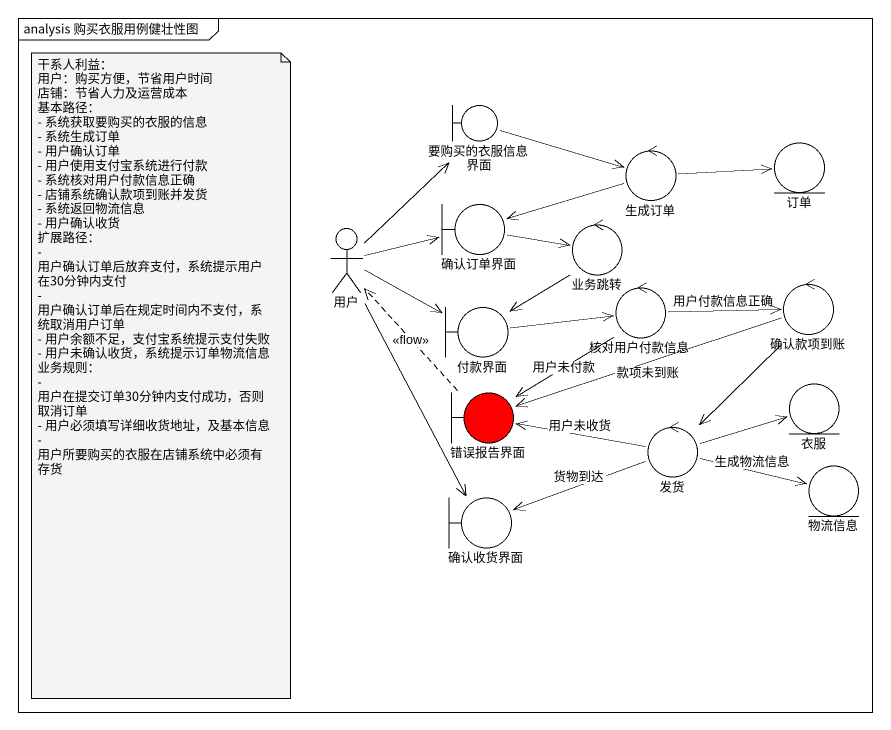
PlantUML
@startuml
mainframe analysis 购买衣服用例健壮性图
boundary 要购买的衣服信息界面
control 生成订单
entity 订单
boundary 确认订单界面
actor 用户
control 业务跳转
boundary 付款界面
control 核对用户付款信息
control 确认款项到账
boundary 错误报告界面 #FF0000
entity 衣服
control 发货
entity 物流信息
boundary 确认收货界面
要购买的衣服信息界面 -right-> 生成订单
生成订单 -right-> 订单
生成订单 -left-> 确认订单界面
确认订单界面 -right-> 业务跳转
用户 -up-> 要购买的衣服信息界面
用户 -right-> 确认订单界面
用户 -right-> 付款界面
用户 --> 确认收货界面
业务跳转 --> 付款界面
付款界面 -right-> 核对用户付款信息
核对用户付款信息 -right-> 确认款项到账 : 用户付款信息正确
核对用户付款信息 --> 错误报告界面 : 用户未付款
确认款项到账 -left-> 错误报告界面 : 款项未到账
确认款项到账 --> 发货
错误报告界面 .up.> 用户 : <<flow>>
发货 -left-> 错误报告界面 : 用户未收货
发货 -right-> 衣服
发货 -right-> 物流信息 : 生成物流信息
发货 -left-> 确认收货界面 : 货物到达
note as N1
  干系人利益：
  用户：购买方便，节省用户时间
  店铺：节省人力及运营成本
  基本路径：
  - 系统获取要购买的衣服的信息
  - 系统生成订单
  - 用户确认订单
  - 用户使用支付宝系统进行付款
  - 系统核对用户付款信息正确
  - 店铺系统确认款项到账并发货
  - 系统返回物流信息
  - 用户确认收货
  扩展路径：
  - 用户确认订单后放弃支付，系统提示用户在30分钟内支付
  - 用户确认订单后在规定时间内不支付，系统取消用户订单
  - 用户余额不足，支付宝系统提示支付失败
  - 用户未确认收货，系统提示订单物流信息
  业务规则：
  - 用户在提交订单30分钟内支付成功，否则取消订单
  - 用户必须填写详细收货地址，及基本信息
  - 用户所要购买的衣服在店铺系统中必须有存货
end note
@enduml
